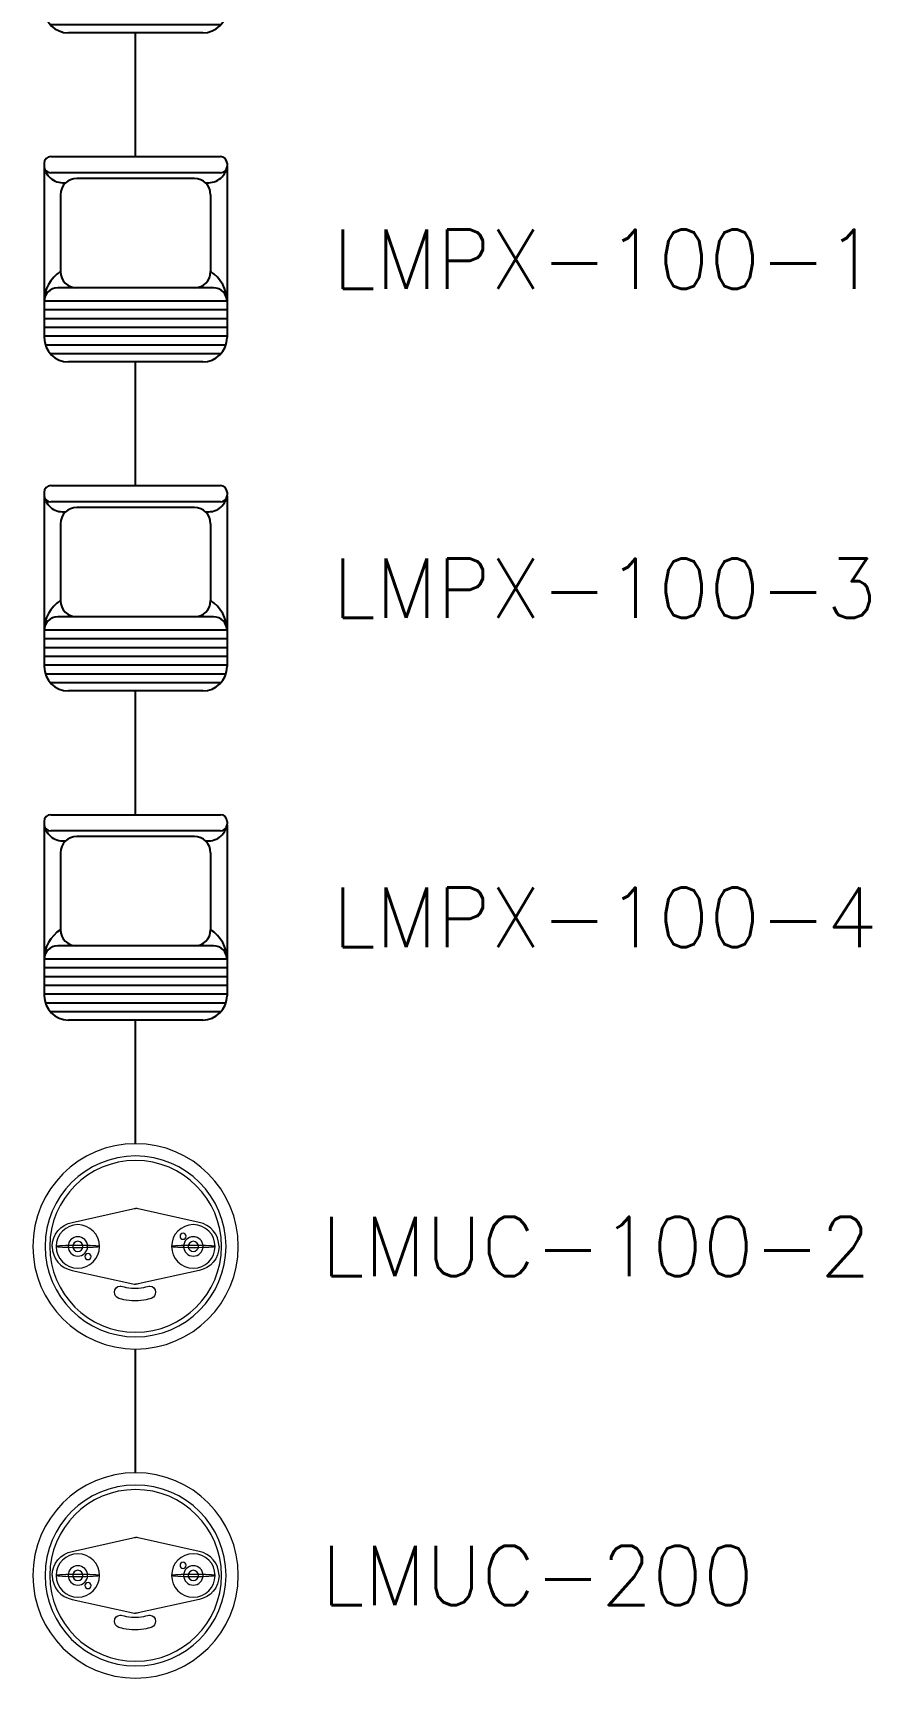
# Model space of a CAD drawing. Header units: inches. Extents: x -179 to 78, y 1 to 666.
# Drawn here: x -97.27 to -93.88, y 196.2 to 202.85 of the extents above; entities that cross this region are included whole.
import ezdxf

# ---------------------------------------------------------------- set-up
doc = ezdxf.new("R2010")
doc.units = ezdxf.units.IN
doc.header["$MEASUREMENT"] = 0
doc.styles.add('ROMANS', font='ROMANS.shx')

# ---------------------------------------------------------------- blocks, each defined once
blk = doc.blocks.new('LMPX-100')
for p, q in [((0, 0.415), (0, 0.915)), ((-0.3426, 0.415), (0.3426, 0.415)), ((-0.3696, 0.388), (-0.3696, 0.3764)), ((-0.3694, 0.3731), (-0.3694, -0.3167)), ((0.3426, 0.3493), (-0.3426, 0.3493)), ((0.3694, 0.3731), (0.3694, -0.3167)), ((0.3696, 0.388), (0.3696, 0.3764)), ((0.2376, 0.3267), (-0.2376, 0.3267)), ((-0.3032, 0.261), (-0.3032, -0.0499)), ((0.3032, 0.261), (0.3032, -0.0499)), ((0.3147, -0.1156), (-0.3147, -0.1156)), ((0.3694, -0.1691), (-0.3694, -0.1691)), ((0.3694, -0.2046), (-0.3694, -0.2046)), ((0.3694, -0.2401), (-0.3694, -0.2401)), ((0.3694, -0.2756), (-0.3694, -0.2756)), ((0.3694, -0.3111), (-0.3694, -0.3111)), ((0.3648, -0.3466), (-0.3648, -0.3466)), ((0.3445, -0.3821), (-0.3445, -0.3821)), ((0.2711, -0.415), (-0.2711, -0.415))]:
    blk.add_line(p, q)
for centre, radius, start, end in [((-0.3426, 0.388), 0.027, 90, 180), ((0.3426, 0.388), 0.027, 0, 90), ((-0.3426, 0.3764), 0.027, 180, 270), ((-0.2943, 0.3855), 0.0762, 189.33833, 280.31178), ((0.2943, 0.3855), 0.0762, 259.68822, 350.66167), ((0.3426, 0.3764), 0.027, 270, 0), ((-0.2376, 0.261), 0.0657, 90, 180), ((0.2376, 0.261), 0.0657, 0, 90), ((-0.2278, -0.1697), 0.1416, 122.17907, 180.24228), ((-0.2376, -0.0499), 0.0657, 180, 270), ((0.2376, -0.0499), 0.0657, 270, 0), ((0.2278, -0.1697), 0.1416, 359.75772, 57.82093), ((-0.3147, -0.1703), 0.0548, 90, 180), ((0.3147, -0.1703), 0.0548, 0, 90), ((-0.2711, -0.3167), 0.0983, 180, 270), ((0.2711, -0.3167), 0.0983, 270, 0)]:
    blk.add_arc(centre, radius, start, end)
at = {"insert": (0.7958, 0), "char_height": 0.24, "width": 5.724, "attachment_point": 4, "style": 'ROMANS'}
blk.add_mtext('LMPX-100', dxfattribs=at)
blk = doc.blocks.new('LMPX-100-1')
for p, q in [((0, 0.415), (0, 0.915)), ((-0.3426, 0.415), (0.3426, 0.415)), ((-0.3696, 0.388), (-0.3696, 0.3764)), ((-0.3694, 0.3731), (-0.3694, -0.3167)), ((0.3426, 0.3493), (-0.3426, 0.3493)), ((0.3694, 0.3731), (0.3694, -0.3167)), ((0.3696, 0.388), (0.3696, 0.3764)), ((0.2376, 0.3267), (-0.2376, 0.3267)), ((-0.3032, 0.261), (-0.3032, -0.0499)), ((0.3032, 0.261), (0.3032, -0.0499)), ((0.3147, -0.1156), (-0.3147, -0.1156)), ((0.3694, -0.1691), (-0.3694, -0.1691)), ((0.3694, -0.2046), (-0.3694, -0.2046)), ((0.3694, -0.2401), (-0.3694, -0.2401)), ((0.3694, -0.2756), (-0.3694, -0.2756)), ((0.3694, -0.3111), (-0.3694, -0.3111)), ((0.3648, -0.3466), (-0.3648, -0.3466)), ((0.3445, -0.3821), (-0.3445, -0.3821)), ((0.2711, -0.415), (-0.2711, -0.415))]:
    blk.add_line(p, q)
for centre, radius, start, end in [((-0.3426, 0.388), 0.027, 90, 180), ((0.3426, 0.388), 0.027, 0, 90), ((-0.3426, 0.3764), 0.027, 180, 270), ((-0.2943, 0.3855), 0.0762, 189.33833, 280.31178), ((0.2943, 0.3855), 0.0762, 259.68822, 350.66167), ((0.3426, 0.3764), 0.027, 270, 0), ((-0.2376, 0.261), 0.0657, 90, 180), ((0.2376, 0.261), 0.0657, 0, 90), ((-0.2278, -0.1697), 0.1416, 122.17907, 180.24228), ((-0.2376, -0.0499), 0.0657, 180, 270), ((0.2376, -0.0499), 0.0657, 270, 0), ((0.2278, -0.1697), 0.1416, 359.75772, 57.82093), ((-0.3147, -0.1703), 0.0548, 90, 180), ((0.3147, -0.1703), 0.0548, 0, 90), ((-0.2711, -0.3167), 0.0983, 180, 270), ((0.2711, -0.3167), 0.0983, 270, 0)]:
    blk.add_arc(centre, radius, start, end)
at = {"insert": (0.7958, 0), "char_height": 0.24, "width": 5.724, "attachment_point": 4, "style": 'ROMANS'}
blk.add_mtext('LMPX-100-1', dxfattribs=at)
blk = doc.blocks.new('LMPX-100-3')
for p, q in [((0, 0.415), (0, 0.915)), ((-0.3426, 0.415), (0.3426, 0.415)), ((-0.3696, 0.388), (-0.3696, 0.3764)), ((-0.3694, 0.3731), (-0.3694, -0.3167)), ((0.3426, 0.3493), (-0.3426, 0.3493)), ((0.3694, 0.3731), (0.3694, -0.3167)), ((0.3696, 0.388), (0.3696, 0.3764)), ((0.2376, 0.3267), (-0.2376, 0.3267)), ((-0.3032, 0.261), (-0.3032, -0.0499)), ((0.3032, 0.261), (0.3032, -0.0499)), ((0.3147, -0.1156), (-0.3147, -0.1156)), ((0.3694, -0.1691), (-0.3694, -0.1691)), ((0.3694, -0.2046), (-0.3694, -0.2046)), ((0.3694, -0.2401), (-0.3694, -0.2401)), ((0.3694, -0.2756), (-0.3694, -0.2756)), ((0.3694, -0.3111), (-0.3694, -0.3111)), ((0.3648, -0.3466), (-0.3648, -0.3466)), ((0.3445, -0.3821), (-0.3445, -0.3821)), ((0.2711, -0.415), (-0.2711, -0.415))]:
    blk.add_line(p, q)
for centre, radius, start, end in [((-0.3426, 0.388), 0.027, 90, 180), ((0.3426, 0.388), 0.027, 0, 90), ((-0.3426, 0.3764), 0.027, 180, 270), ((-0.2943, 0.3855), 0.0762, 189.33833, 280.31178), ((0.2943, 0.3855), 0.0762, 259.68822, 350.66167), ((0.3426, 0.3764), 0.027, 270, 0), ((-0.2376, 0.261), 0.0657, 90, 180), ((0.2376, 0.261), 0.0657, 0, 90), ((-0.2278, -0.1697), 0.1416, 122.17907, 180.24228), ((-0.2376, -0.0499), 0.0657, 180, 270), ((0.2376, -0.0499), 0.0657, 270, 0), ((0.2278, -0.1697), 0.1416, 359.75772, 57.82093), ((-0.3147, -0.1703), 0.0548, 90, 180), ((0.3147, -0.1703), 0.0548, 0, 90), ((-0.2711, -0.3167), 0.0983, 180, 270), ((0.2711, -0.3167), 0.0983, 270, 0)]:
    blk.add_arc(centre, radius, start, end)
at = {"insert": (0.7958, 0), "char_height": 0.24, "width": 5.724, "attachment_point": 4, "style": 'ROMANS'}
blk.add_mtext('LMPX-100-3', dxfattribs=at)
blk = doc.blocks.new('LMPX-100-4')
for p, q in [((0, 0.415), (0, 0.915)), ((-0.3426, 0.415), (0.3426, 0.415)), ((-0.3696, 0.388), (-0.3696, 0.3764)), ((-0.3694, 0.3731), (-0.3694, -0.3167)), ((0.3426, 0.3493), (-0.3426, 0.3493)), ((0.3694, 0.3731), (0.3694, -0.3167)), ((0.3696, 0.388), (0.3696, 0.3764)), ((0.2376, 0.3267), (-0.2376, 0.3267)), ((-0.3032, 0.261), (-0.3032, -0.0499)), ((0.3032, 0.261), (0.3032, -0.0499)), ((0.3147, -0.1156), (-0.3147, -0.1156)), ((0.3694, -0.1691), (-0.3694, -0.1691)), ((0.3694, -0.2046), (-0.3694, -0.2046)), ((0.3694, -0.2401), (-0.3694, -0.2401)), ((0.3694, -0.2756), (-0.3694, -0.2756)), ((0.3694, -0.3111), (-0.3694, -0.3111)), ((0.3648, -0.3466), (-0.3648, -0.3466)), ((0.3445, -0.3821), (-0.3445, -0.3821)), ((0.2711, -0.415), (-0.2711, -0.415))]:
    blk.add_line(p, q)
for centre, radius, start, end in [((-0.3426, 0.388), 0.027, 90, 180), ((0.3426, 0.388), 0.027, 0, 90), ((-0.3426, 0.3764), 0.027, 180, 270), ((-0.2943, 0.3855), 0.0762, 189.33833, 280.31178), ((0.2943, 0.3855), 0.0762, 259.68822, 350.66167), ((0.3426, 0.3764), 0.027, 270, 0), ((-0.2376, 0.261), 0.0657, 90, 180), ((0.2376, 0.261), 0.0657, 0, 90), ((-0.2278, -0.1697), 0.1416, 122.17907, 180.24228), ((-0.2376, -0.0499), 0.0657, 180, 270), ((0.2376, -0.0499), 0.0657, 270, 0), ((0.2278, -0.1697), 0.1416, 359.75772, 57.82093), ((-0.3147, -0.1703), 0.0548, 90, 180), ((0.3147, -0.1703), 0.0548, 0, 90), ((-0.2711, -0.3167), 0.0983, 180, 270), ((0.2711, -0.3167), 0.0983, 270, 0)]:
    blk.add_arc(centre, radius, start, end)
at = {"insert": (0.7958, 0), "char_height": 0.24, "width": 5.724, "attachment_point": 4, "style": 'ROMANS'}
blk.add_mtext('LMPX-100-4', dxfattribs=at)
blk = doc.blocks.new('LMUC-100-2')
blk.add_line((0, 0.415), (0, 0.915))
at = {"lineweight": 18}
for points, knots in [([(0.415, 0), (0.415, -0.2292), (0.2292, -0.415), (0, -0.415), (-0.2292, -0.415), (-0.415, -0.2292), (-0.415, 0), (-0.415, 0.2292), (-0.2292, 0.415), (0, 0.415), (0.2292, 0.415), (0.415, 0.2292), (0.415, 0)], [0, 0, 0, 0, 1, 1, 1, 2, 2, 2, 3, 3, 3, 4, 4, 4, 4]), ([(0.3655, 0), (0.3655, -0.2019), (0.2019, -0.3655), (0, -0.3655), (-0.2019, -0.3655), (-0.3655, -0.2019), (-0.3655, 0), (-0.3655, 0.2018), (-0.2019, 0.3655), (0, 0.3655), (0.2019, 0.3655), (0.3655, 0.2018), (0.3655, 0)], [0, 0, 0, 0, 1, 1, 1, 2, 2, 2, 3, 3, 3, 4, 4, 4, 4]), ([(0.347, 0), (0.347, -0.1917), (0.1916, -0.347), (0, -0.347), (-0.1917, -0.347), (-0.347, -0.1917), (-0.347, 0), (-0.347, 0.1916), (-0.1917, 0.347), (0, 0.347), (0.1916, 0.347), (0.347, 0.1916), (0.347, 0)], [0, 0, 0, 0, 1, 1, 1, 2, 2, 2, 3, 3, 3, 4, 4, 4, 4]), ([(-0.3372, 0), (-0.3372, 0.0483), (-0.3024, 0.0885), (-0.2564, 0.0968), (-0.2564, 0.0968), (-0.011, 0.1518), (-0.011, 0.1518), (-0.0079, 0.1526), (-0.0041, 0.153), (0, 0.153)], [0, 0, 0, 0, 1, 1, 1, 2, 2, 2, 3, 3, 3, 3]), ([(0.3372, 0), (0.3372, 0.0483), (0.3023, 0.0885), (0.2564, 0.0968), (0.2564, 0.0968), (0.011, 0.1518), (0.011, 0.1518), (0.0079, 0.1526), (0.0041, 0.153), (0, 0.153)], [0, 0, 0, 0, 1, 1, 1, 2, 2, 2, 3, 3, 3, 3]), ([(-0.1455, 0), (-0.1455, -0.0485), (-0.1849, -0.0878), (-0.2334, -0.0878), (-0.2819, -0.0878), (-0.3212, -0.0485), (-0.3212, 0), (-0.3212, 0.0485), (-0.2819, 0.0878), (-0.2334, 0.0878), (-0.1849, 0.0878), (-0.1455, 0.0485), (-0.1455, 0)], [0, 0, 0, 0, 1, 1, 1, 2, 2, 2, 3, 3, 3, 4, 4, 4, 4]), ([(-0.1455, 0), (-0.1455, -0.0485), (-0.1849, -0.0878), (-0.2334, -0.0878), (-0.2819, -0.0878), (-0.3212, -0.0485), (-0.3212, 0), (-0.3212, 0.0485), (-0.2819, 0.0878), (-0.2334, 0.0878), (-0.1849, 0.0878), (-0.1455, 0.0485), (-0.1455, 0)], [0, 0, 0, 0, 1, 1, 1, 2, 2, 2, 3, 3, 3, 4, 4, 4, 4]), ([(0.1455, 0), (0.1455, 0.0485), (0.1849, 0.0878), (0.2333, 0.0878), (0.2818, 0.0878), (0.3212, 0.0485), (0.3212, 0), (0.3212, -0.0485), (0.2818, -0.0879), (0.2333, -0.0879), (0.1849, -0.0879), (0.1455, -0.0485), (0.1455, 0)], [0, 0, 0, 0, 1, 1, 1, 2, 2, 2, 3, 3, 3, 4, 4, 4, 4]), ([(-0.3372, 0), (-0.3372, -0.0484), (-0.3024, -0.0885), (-0.2564, -0.0968), (-0.2564, -0.0968), (-0.011, -0.1518), (-0.011, -0.1518), (-0.0079, -0.1526), (-0.0041, -0.1531), (0, -0.1531)], [0, 0, 0, 0, 1, 1, 1, 2, 2, 2, 3, 3, 3, 3]), ([(-0.1456, 0), (-0.1456, -0.0022), (-0.1849, -0.004), (-0.2334, -0.004), (-0.2818, -0.004), (-0.3211, -0.0022), (-0.3211, 0), (-0.3211, 0.0021), (-0.2818, 0.0039), (-0.2334, 0.0039), (-0.1849, 0.0039), (-0.1456, 0.0021), (-0.1456, 0)], [0, 0, 0, 0, 1, 1, 1, 2, 2, 2, 3, 3, 3, 4, 4, 4, 4]), ([(-0.1456, 0), (-0.1456, -0.0022), (-0.1849, -0.004), (-0.2334, -0.004), (-0.2818, -0.004), (-0.3211, -0.0022), (-0.3211, 0), (-0.3211, 0.0021), (-0.2818, 0.0039), (-0.2334, 0.0039), (-0.1849, 0.0039), (-0.1456, 0.0021), (-0.1456, 0)], [0, 0, 0, 0, 1, 1, 1, 2, 2, 2, 3, 3, 3, 4, 4, 4, 4]), ([(-0.1941, 0), (-0.1941, -0.0217), (-0.2117, -0.0393), (-0.2334, -0.0393), (-0.2551, -0.0393), (-0.2726, -0.0217), (-0.2726, 0), (-0.2726, 0.0217), (-0.2551, 0.0392), (-0.2334, 0.0392), (-0.2117, 0.0392), (-0.1941, 0.0217), (-0.1941, 0)], [0, 0, 0, 0, 1, 1, 1, 2, 2, 2, 3, 3, 3, 4, 4, 4, 4]), ([(-0.1941, 0), (-0.1941, -0.0217), (-0.2117, -0.0393), (-0.2334, -0.0393), (-0.2551, -0.0393), (-0.2726, -0.0217), (-0.2726, 0), (-0.2726, 0.0217), (-0.2551, 0.0392), (-0.2334, 0.0392), (-0.2117, 0.0392), (-0.1941, 0.0217), (-0.1941, 0)], [0, 0, 0, 0, 1, 1, 1, 2, 2, 2, 3, 3, 3, 4, 4, 4, 4]), ([(-0.2128, 0), (-0.2128, -0.0114), (-0.222, -0.0206), (-0.2334, -0.0206), (-0.2447, -0.0206), (-0.2539, -0.0114), (-0.2539, 0), (-0.2539, 0.0114), (-0.2447, 0.0206), (-0.2334, 0.0206), (-0.222, 0.0206), (-0.2128, 0.0114), (-0.2128, 0)], [0, 0, 0, 0, 1, 1, 1, 2, 2, 2, 3, 3, 3, 4, 4, 4, 4]), ([(-0.2128, 0), (-0.2128, -0.0114), (-0.222, -0.0206), (-0.2334, -0.0206), (-0.2447, -0.0206), (-0.2539, -0.0114), (-0.2539, 0), (-0.2539, 0.0114), (-0.2447, 0.0206), (-0.2334, 0.0206), (-0.222, 0.0206), (-0.2128, 0.0114), (-0.2128, 0)], [0, 0, 0, 0, 1, 1, 1, 2, 2, 2, 3, 3, 3, 4, 4, 4, 4]), ([(0.3372, 0), (0.3372, -0.0484), (0.3023, -0.0885), (0.2564, -0.0968), (0.2564, -0.0968), (0.011, -0.1518), (0.011, -0.1518), (0.0079, -0.1526), (0.0041, -0.1531), (0, -0.1531)], [0, 0, 0, 0, 1, 1, 1, 2, 2, 2, 3, 3, 3, 3]), ([(0.1456, 0), (0.1456, 0.0021), (0.1849, 0.0039), (0.2333, 0.0039), (0.2818, 0.0039), (0.3211, 0.0021), (0.3211, 0), (0.3211, -0.0022), (0.2818, -0.004), (0.2333, -0.004), (0.1849, -0.004), (0.1456, -0.0022), (0.1456, 0)], [0, 0, 0, 0, 1, 1, 1, 2, 2, 2, 3, 3, 3, 4, 4, 4, 4]), ([(0.1796, 0.041), (0.1796, 0.0479), (0.1852, 0.0535), (0.1921, 0.0535), (0.1989, 0.0535), (0.2045, 0.0479), (0.2045, 0.041), (0.2045, 0.0342), (0.1989, 0.0286), (0.1921, 0.0286), (0.1852, 0.0286), (0.1796, 0.0342), (0.1796, 0.041)], [0, 0, 0, 0, 1, 1, 1, 2, 2, 2, 3, 3, 3, 4, 4, 4, 4]), ([(0.1941, 0), (0.1941, 0.0217), (0.2116, 0.0392), (0.2333, 0.0392), (0.255, 0.0392), (0.2726, 0.0217), (0.2726, 0), (0.2726, -0.0217), (0.255, -0.0393), (0.2333, -0.0393), (0.2116, -0.0393), (0.1941, -0.0217), (0.1941, 0)], [0, 0, 0, 0, 1, 1, 1, 2, 2, 2, 3, 3, 3, 4, 4, 4, 4]), ([(0.2128, 0), (0.2128, 0.0114), (0.222, 0.0206), (0.2333, 0.0206), (0.2447, 0.0206), (0.2539, 0.0114), (0.2539, 0), (0.2539, -0.0114), (0.2447, -0.0206), (0.2333, -0.0206), (0.222, -0.0206), (0.2128, -0.0114), (0.2128, 0)], [0, 0, 0, 0, 1, 1, 1, 2, 2, 2, 3, 3, 3, 4, 4, 4, 4]), ([(-0.1796, -0.0411), (-0.1796, -0.048), (-0.1852, -0.0535), (-0.1921, -0.0535), (-0.199, -0.0535), (-0.2045, -0.048), (-0.2045, -0.0411), (-0.2045, -0.0342), (-0.199, -0.0286), (-0.1921, -0.0286), (-0.1852, -0.0286), (-0.1796, -0.0342), (-0.1796, -0.0411)], [0, 0, 0, 0, 1, 1, 1, 2, 2, 2, 3, 3, 3, 4, 4, 4, 4]), ([(-0.1796, -0.0411), (-0.1796, -0.048), (-0.1852, -0.0535), (-0.1921, -0.0535), (-0.199, -0.0535), (-0.2045, -0.048), (-0.2045, -0.0411), (-0.2045, -0.0342), (-0.199, -0.0286), (-0.1921, -0.0286), (-0.1852, -0.0286), (-0.1796, -0.0342), (-0.1796, -0.0411)], [0, 0, 0, 0, 1, 1, 1, 2, 2, 2, 3, 3, 3, 4, 4, 4, 4]), ([(-0.0024, -0.2204), (0.0302, -0.2204), (0.0633, -0.2105), (0.0633, -0.2105), (0.0633, -0.2105), (0.0655, -0.2093), (0.0655, -0.2093), (0.0745, -0.2059), (0.0809, -0.1966), (0.0809, -0.1857), (0.0809, -0.1719), (0.0706, -0.1607), (0.0579, -0.1607), (0.0579, -0.1607), (0.0509, -0.1612), (0.0419, -0.164), (0.0329, -0.1668), (0.0149, -0.1692), (0, -0.1692), (0, -0.1692), (-0.0048, -0.1692), (-0.0048, -0.1692), (-0.0197, -0.1692), (-0.0377, -0.1668), (-0.0467, -0.164), (-0.0556, -0.1612), (-0.0627, -0.1607), (-0.0627, -0.1607), (-0.0754, -0.1607), (-0.0857, -0.1719), (-0.0857, -0.1857), (-0.0857, -0.1966), (-0.0792, -0.2059), (-0.0702, -0.2093), (-0.0702, -0.2093), (-0.0681, -0.2105), (-0.0681, -0.2105), (-0.0681, -0.2105), (-0.0349, -0.2204), (-0.0024, -0.2204)], [0, 0, 0, 0, 1, 1, 1, 2, 2, 2, 3, 3, 3, 4, 4, 4, 5, 5, 5, 6, 6, 6, 7, 7, 7, 8, 8, 8, 9, 9, 9, 10, 10, 10, 11, 11, 11, 12, 12, 12, 13, 13, 13, 13])]:
    blk.add_open_spline(points, degree=3, knots=knots, dxfattribs=at)
at = {"insert": (0.75, 0), "char_height": 0.24, "width": 5.724, "attachment_point": 4, "style": 'ROMANS'}
blk.add_mtext('LMUC-100-2', dxfattribs=at)
blk = doc.blocks.new('LMUC-200')
blk.add_line((0, 0.415), (0, 0.915))
at = {"lineweight": 18}
for points, knots in [([(0.415, 0), (0.415, -0.2292), (0.2292, -0.415), (0, -0.415), (-0.2292, -0.415), (-0.415, -0.2292), (-0.415, 0), (-0.415, 0.2292), (-0.2292, 0.415), (0, 0.415), (0.2292, 0.415), (0.415, 0.2292), (0.415, 0)], [0, 0, 0, 0, 1, 1, 1, 2, 2, 2, 3, 3, 3, 4, 4, 4, 4]), ([(0.3655, 0), (0.3655, -0.2019), (0.2019, -0.3655), (0, -0.3655), (-0.2019, -0.3655), (-0.3655, -0.2019), (-0.3655, 0), (-0.3655, 0.2018), (-0.2019, 0.3655), (0, 0.3655), (0.2019, 0.3655), (0.3655, 0.2018), (0.3655, 0)], [0, 0, 0, 0, 1, 1, 1, 2, 2, 2, 3, 3, 3, 4, 4, 4, 4]), ([(0.347, 0), (0.347, -0.1917), (0.1916, -0.347), (0, -0.347), (-0.1917, -0.347), (-0.347, -0.1917), (-0.347, 0), (-0.347, 0.1916), (-0.1917, 0.347), (0, 0.347), (0.1916, 0.347), (0.347, 0.1916), (0.347, 0)], [0, 0, 0, 0, 1, 1, 1, 2, 2, 2, 3, 3, 3, 4, 4, 4, 4]), ([(-0.3372, 0), (-0.3372, 0.0483), (-0.3024, 0.0885), (-0.2564, 0.0968), (-0.2564, 0.0968), (-0.011, 0.1518), (-0.011, 0.1518), (-0.0079, 0.1526), (-0.0041, 0.153), (0, 0.153)], [0, 0, 0, 0, 1, 1, 1, 2, 2, 2, 3, 3, 3, 3]), ([(0.3372, 0), (0.3372, 0.0483), (0.3023, 0.0885), (0.2564, 0.0968), (0.2564, 0.0968), (0.011, 0.1518), (0.011, 0.1518), (0.0079, 0.1526), (0.0041, 0.153), (0, 0.153)], [0, 0, 0, 0, 1, 1, 1, 2, 2, 2, 3, 3, 3, 3]), ([(-0.1455, 0), (-0.1455, -0.0485), (-0.1849, -0.0878), (-0.2334, -0.0878), (-0.2819, -0.0878), (-0.3212, -0.0485), (-0.3212, 0), (-0.3212, 0.0485), (-0.2819, 0.0878), (-0.2334, 0.0878), (-0.1849, 0.0878), (-0.1455, 0.0485), (-0.1455, 0)], [0, 0, 0, 0, 1, 1, 1, 2, 2, 2, 3, 3, 3, 4, 4, 4, 4]), ([(-0.1455, 0), (-0.1455, -0.0485), (-0.1849, -0.0878), (-0.2334, -0.0878), (-0.2819, -0.0878), (-0.3212, -0.0485), (-0.3212, 0), (-0.3212, 0.0485), (-0.2819, 0.0878), (-0.2334, 0.0878), (-0.1849, 0.0878), (-0.1455, 0.0485), (-0.1455, 0)], [0, 0, 0, 0, 1, 1, 1, 2, 2, 2, 3, 3, 3, 4, 4, 4, 4]), ([(0.1455, 0), (0.1455, 0.0485), (0.1849, 0.0878), (0.2333, 0.0878), (0.2818, 0.0878), (0.3212, 0.0485), (0.3212, 0), (0.3212, -0.0485), (0.2818, -0.0879), (0.2333, -0.0879), (0.1849, -0.0879), (0.1455, -0.0485), (0.1455, 0)], [0, 0, 0, 0, 1, 1, 1, 2, 2, 2, 3, 3, 3, 4, 4, 4, 4]), ([(-0.3372, 0), (-0.3372, -0.0484), (-0.3024, -0.0885), (-0.2564, -0.0968), (-0.2564, -0.0968), (-0.011, -0.1518), (-0.011, -0.1518), (-0.0079, -0.1526), (-0.0041, -0.1531), (0, -0.1531)], [0, 0, 0, 0, 1, 1, 1, 2, 2, 2, 3, 3, 3, 3]), ([(-0.1456, 0), (-0.1456, -0.0022), (-0.1849, -0.004), (-0.2334, -0.004), (-0.2818, -0.004), (-0.3211, -0.0022), (-0.3211, 0), (-0.3211, 0.0021), (-0.2818, 0.0039), (-0.2334, 0.0039), (-0.1849, 0.0039), (-0.1456, 0.0021), (-0.1456, 0)], [0, 0, 0, 0, 1, 1, 1, 2, 2, 2, 3, 3, 3, 4, 4, 4, 4]), ([(-0.1456, 0), (-0.1456, -0.0022), (-0.1849, -0.004), (-0.2334, -0.004), (-0.2818, -0.004), (-0.3211, -0.0022), (-0.3211, 0), (-0.3211, 0.0021), (-0.2818, 0.0039), (-0.2334, 0.0039), (-0.1849, 0.0039), (-0.1456, 0.0021), (-0.1456, 0)], [0, 0, 0, 0, 1, 1, 1, 2, 2, 2, 3, 3, 3, 4, 4, 4, 4]), ([(-0.1941, 0), (-0.1941, -0.0217), (-0.2117, -0.0393), (-0.2334, -0.0393), (-0.2551, -0.0393), (-0.2726, -0.0217), (-0.2726, 0), (-0.2726, 0.0217), (-0.2551, 0.0392), (-0.2334, 0.0392), (-0.2117, 0.0392), (-0.1941, 0.0217), (-0.1941, 0)], [0, 0, 0, 0, 1, 1, 1, 2, 2, 2, 3, 3, 3, 4, 4, 4, 4]), ([(-0.1941, 0), (-0.1941, -0.0217), (-0.2117, -0.0393), (-0.2334, -0.0393), (-0.2551, -0.0393), (-0.2726, -0.0217), (-0.2726, 0), (-0.2726, 0.0217), (-0.2551, 0.0392), (-0.2334, 0.0392), (-0.2117, 0.0392), (-0.1941, 0.0217), (-0.1941, 0)], [0, 0, 0, 0, 1, 1, 1, 2, 2, 2, 3, 3, 3, 4, 4, 4, 4]), ([(-0.2128, 0), (-0.2128, -0.0114), (-0.222, -0.0206), (-0.2334, -0.0206), (-0.2447, -0.0206), (-0.2539, -0.0114), (-0.2539, 0), (-0.2539, 0.0114), (-0.2447, 0.0206), (-0.2334, 0.0206), (-0.222, 0.0206), (-0.2128, 0.0114), (-0.2128, 0)], [0, 0, 0, 0, 1, 1, 1, 2, 2, 2, 3, 3, 3, 4, 4, 4, 4]), ([(-0.2128, 0), (-0.2128, -0.0114), (-0.222, -0.0206), (-0.2334, -0.0206), (-0.2447, -0.0206), (-0.2539, -0.0114), (-0.2539, 0), (-0.2539, 0.0114), (-0.2447, 0.0206), (-0.2334, 0.0206), (-0.222, 0.0206), (-0.2128, 0.0114), (-0.2128, 0)], [0, 0, 0, 0, 1, 1, 1, 2, 2, 2, 3, 3, 3, 4, 4, 4, 4]), ([(0.3372, 0), (0.3372, -0.0484), (0.3023, -0.0885), (0.2564, -0.0968), (0.2564, -0.0968), (0.011, -0.1518), (0.011, -0.1518), (0.0079, -0.1526), (0.0041, -0.1531), (0, -0.1531)], [0, 0, 0, 0, 1, 1, 1, 2, 2, 2, 3, 3, 3, 3]), ([(0.1456, 0), (0.1456, 0.0021), (0.1849, 0.0039), (0.2333, 0.0039), (0.2818, 0.0039), (0.3211, 0.0021), (0.3211, 0), (0.3211, -0.0022), (0.2818, -0.004), (0.2333, -0.004), (0.1849, -0.004), (0.1456, -0.0022), (0.1456, 0)], [0, 0, 0, 0, 1, 1, 1, 2, 2, 2, 3, 3, 3, 4, 4, 4, 4]), ([(0.1796, 0.041), (0.1796, 0.0479), (0.1852, 0.0535), (0.1921, 0.0535), (0.1989, 0.0535), (0.2045, 0.0479), (0.2045, 0.041), (0.2045, 0.0342), (0.1989, 0.0286), (0.1921, 0.0286), (0.1852, 0.0286), (0.1796, 0.0342), (0.1796, 0.041)], [0, 0, 0, 0, 1, 1, 1, 2, 2, 2, 3, 3, 3, 4, 4, 4, 4]), ([(0.1941, 0), (0.1941, 0.0217), (0.2116, 0.0392), (0.2333, 0.0392), (0.255, 0.0392), (0.2726, 0.0217), (0.2726, 0), (0.2726, -0.0217), (0.255, -0.0393), (0.2333, -0.0393), (0.2116, -0.0393), (0.1941, -0.0217), (0.1941, 0)], [0, 0, 0, 0, 1, 1, 1, 2, 2, 2, 3, 3, 3, 4, 4, 4, 4]), ([(0.2128, 0), (0.2128, 0.0114), (0.222, 0.0206), (0.2333, 0.0206), (0.2447, 0.0206), (0.2539, 0.0114), (0.2539, 0), (0.2539, -0.0114), (0.2447, -0.0206), (0.2333, -0.0206), (0.222, -0.0206), (0.2128, -0.0114), (0.2128, 0)], [0, 0, 0, 0, 1, 1, 1, 2, 2, 2, 3, 3, 3, 4, 4, 4, 4]), ([(-0.1796, -0.0411), (-0.1796, -0.048), (-0.1852, -0.0535), (-0.1921, -0.0535), (-0.199, -0.0535), (-0.2045, -0.048), (-0.2045, -0.0411), (-0.2045, -0.0342), (-0.199, -0.0286), (-0.1921, -0.0286), (-0.1852, -0.0286), (-0.1796, -0.0342), (-0.1796, -0.0411)], [0, 0, 0, 0, 1, 1, 1, 2, 2, 2, 3, 3, 3, 4, 4, 4, 4]), ([(-0.1796, -0.0411), (-0.1796, -0.048), (-0.1852, -0.0535), (-0.1921, -0.0535), (-0.199, -0.0535), (-0.2045, -0.048), (-0.2045, -0.0411), (-0.2045, -0.0342), (-0.199, -0.0286), (-0.1921, -0.0286), (-0.1852, -0.0286), (-0.1796, -0.0342), (-0.1796, -0.0411)], [0, 0, 0, 0, 1, 1, 1, 2, 2, 2, 3, 3, 3, 4, 4, 4, 4]), ([(-0.0024, -0.2204), (0.0302, -0.2204), (0.0633, -0.2105), (0.0633, -0.2105), (0.0633, -0.2105), (0.0655, -0.2093), (0.0655, -0.2093), (0.0745, -0.2059), (0.0809, -0.1966), (0.0809, -0.1857), (0.0809, -0.1719), (0.0706, -0.1607), (0.0579, -0.1607), (0.0579, -0.1607), (0.0509, -0.1612), (0.0419, -0.164), (0.0329, -0.1668), (0.0149, -0.1692), (0, -0.1692), (0, -0.1692), (-0.0048, -0.1692), (-0.0048, -0.1692), (-0.0197, -0.1692), (-0.0377, -0.1668), (-0.0467, -0.164), (-0.0556, -0.1612), (-0.0627, -0.1607), (-0.0627, -0.1607), (-0.0754, -0.1607), (-0.0857, -0.1719), (-0.0857, -0.1857), (-0.0857, -0.1966), (-0.0792, -0.2059), (-0.0702, -0.2093), (-0.0702, -0.2093), (-0.0681, -0.2105), (-0.0681, -0.2105), (-0.0681, -0.2105), (-0.0349, -0.2204), (-0.0024, -0.2204)], [0, 0, 0, 0, 1, 1, 1, 2, 2, 2, 3, 3, 3, 4, 4, 4, 5, 5, 5, 6, 6, 6, 7, 7, 7, 8, 8, 8, 9, 9, 9, 10, 10, 10, 11, 11, 11, 12, 12, 12, 13, 13, 13, 13])]:
    blk.add_open_spline(points, degree=3, knots=knots, dxfattribs=at)
at = {"insert": (0.75, 0), "char_height": 0.24, "width": 5.724, "attachment_point": 4, "style": 'ROMANS'}
blk.add_mtext('LMUC-200', dxfattribs=at)

msp = doc.modelspace()

# ---------------------------------------------------------------- block references
for name, p in [('LMPX-100', (-96.85617, 203.26971)), ('LMPX-100-1', (-96.85617, 201.93971)), ('LMPX-100-3', (-96.85617, 200.60971)), ('LMPX-100-4', (-96.85617, 199.27971)), ('LMUC-100-2', (-96.85617, 197.94971)), ('LMUC-200', (-96.85617, 196.61971))]:
    msp.add_blockref(name, p)

doc.saveas('drawing.dxf')
